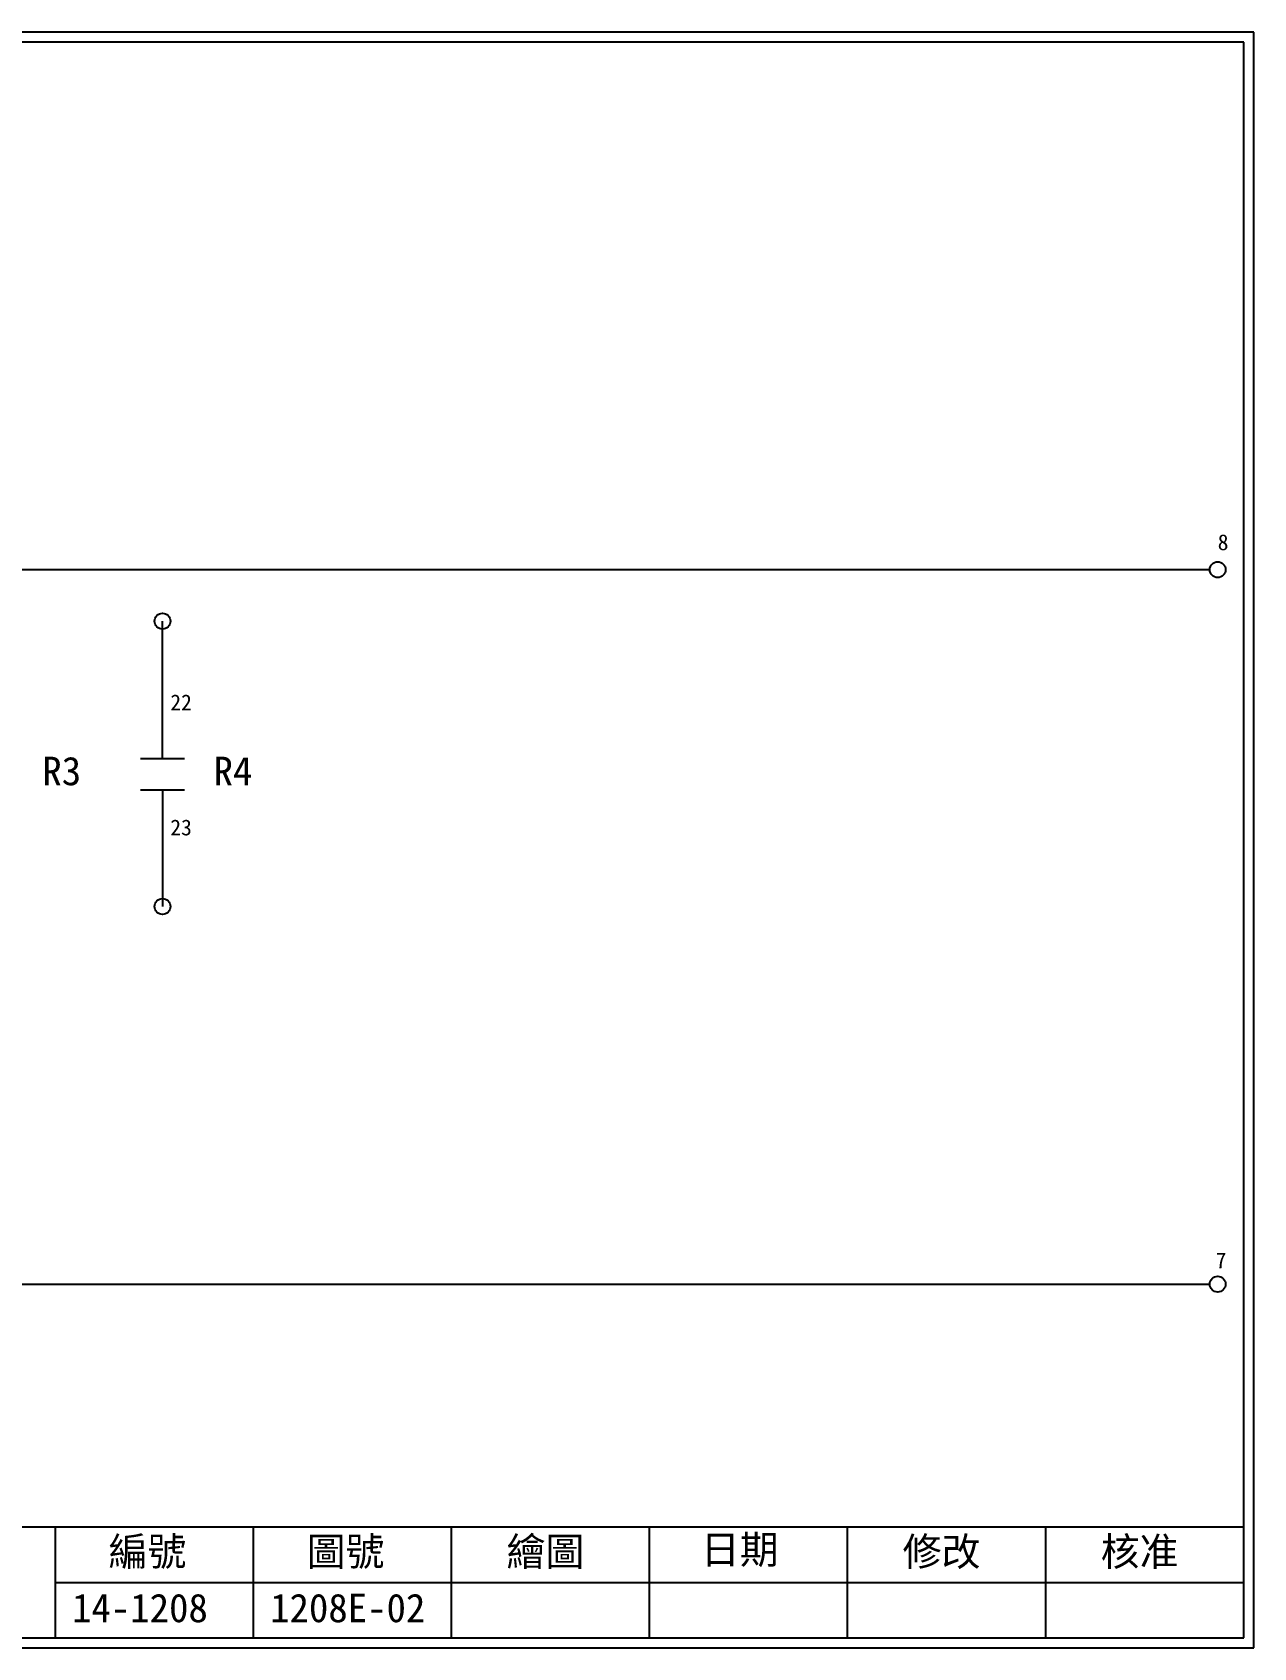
# Model space of a CAD drawing. Extents: x 10 to 297, y 3 to 207.
# Drawn here: x 142.8 to 297, y 3 to 207 of the extents above; entities that cross this region are included whole.
import ezdxf

# ---------------------------------------------------------------- set-up
doc = ezdxf.new("R2010")
doc.units = 0
doc.layers.get('0').update_dxf_attribs({"linetype": 'CONTINUOUS'})
doc.layers.add('圖框層', color=7, linetype='CONTINUOUS')
doc.layers.add('標尺寸層', color=3, linetype='CONTINUOUS')
doc.styles.add('STSL', font='kaiu.ttf')

msp = doc.modelspace()

# ---------------------------------------------------------------- linework, layer by layer
for p, q in [((19.23, 139.12), (291.46, 139.12)), ((159.28, 115.27), (159.28, 132.62)), ((159.28, 111.3), (159.28, 96.59)), ((19.23, 48.91), (291.46, 48.91))]:
    msp.add_line(p, q)
at = {"layer": '圖框層', "color": 7}
for p, q in [((297, 206.97), (10, 206.97)), ((297, 3), (297, 206.97)), ((295.75, 205.72), (11.25, 205.72)), ((295.75, 4.25), (295.75, 205.72)), ((11.25, 18.25), (295.75, 18.25)), ((145.75, 4.25), (145.75, 18.25)), ((170.75, 4.25), (170.75, 18.25)), ((195.75, 4.25), (195.75, 18.25)), ((220.75, 4.25), (220.75, 18.25)), ((245.75, 4.25), (245.75, 18.25)), ((270.75, 4.25), (270.75, 18.25)), ((145.75, 11.25), (295.75, 11.25)), ((11.25, 4.25), (295.75, 4.25)), ((10, 3), (297, 3))]:
    msp.add_line(p, q, dxfattribs=at)
at = {"layer": '標尺寸層', "color": 7}
for p, q in [((156.49, 115.27), (162.06, 115.27)), ((156.49, 111.3), (162.06, 111.3))]:
    msp.add_line(p, q, dxfattribs=at)
for centre in [(292.46, 139.12), (159.28, 132.62), (159.28, 96.59), (292.46, 48.91)]:
    msp.add_circle(centre, 1, dxfattribs=at)

# ---------------------------------------------------------------- texts
at = {"layer": '圖框層', "color": 4, "style": 'STSL'}
for s, height, p in [('8', 2, (292.46, 141.58)), ('22', 2, (160.26, 121.36)), ('R3', 3.6, (144.11, 111.9)), ('R4', 3.6, (165.72, 111.9)), ('23', 2, (160.26, 105.57)), ('7', 2, (292.2, 50.91)), ('編號', 3.6, (152.47, 13.34)), ('圖號', 3.6, (177.47, 13.34)), ('繪圖', 3.6, (202.69, 13.34)), ('日期', 3.6, (227.22, 13.59)), ('修改', 3.6, (252.69, 13.34)), ('核准', 3.6, (277.69, 13.34)), ('14-1208', 3.6, (147.86, 6.22)), ('1208E-02', 3.6, (172.86, 6.22))]:
    msp.add_text(s, height=height, dxfattribs=at).set_placement(p)

doc.saveas('drawing.dxf')
